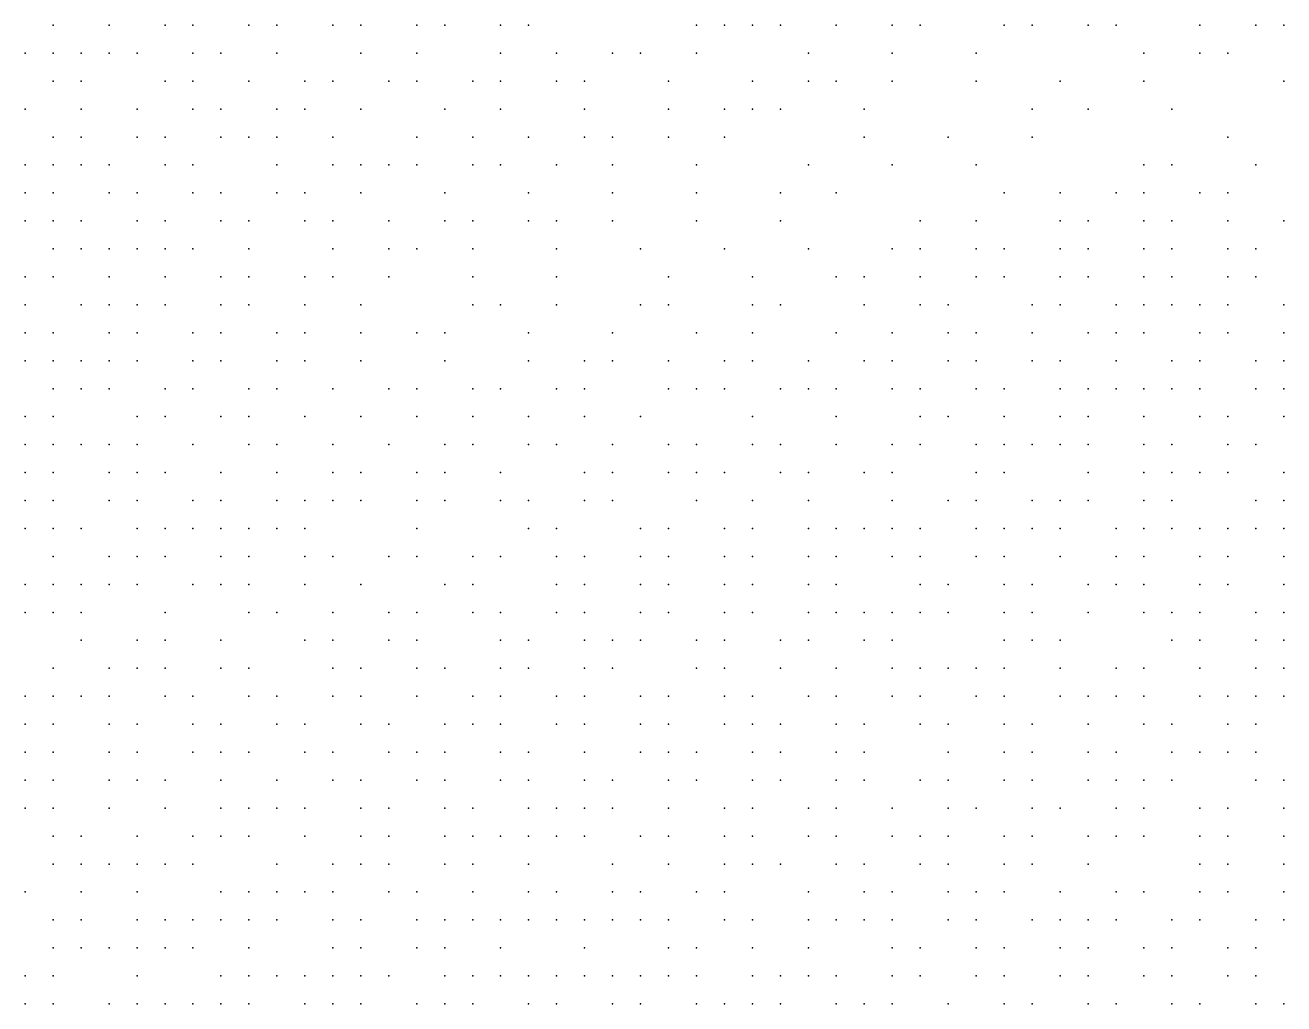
# Model space of a CAD drawing. Extents: x 429 to 793, y 817 to 1241.
# Drawn here: x 543.98 to 576.83, y 896.91 to 922.46 of the extents above; entities that cross this region are included whole.
import ezdxf

# ---------------------------------------------------------------- set-up
doc = ezdxf.new("R2010")
doc.units = 0

msp = doc.modelspace()

# ---------------------------------------------------------------- linework, layer by layer
for p in [(544.71, 922.46, 198.933), (546.17, 922.46, 199.535), (547.63, 922.46, 200.17), (548.36, 922.46, 200.38), (549.82, 922.46, 200.947), (550.55, 922.46, 201.193), (552.01, 922.46, 201.39), (552.74, 922.46, 201.727), (554.2, 922.46, 201.703), (554.93, 922.46, 201.86), (556.39, 922.46, 202.193), (557.12, 922.46, 202.36), (561.5, 922.46, 202.477), (562.23, 922.46, 202.68), (562.96, 922.46, 202.617), (563.69, 922.46, 202.677), (565.15, 922.46, 203), (566.61, 922.46, 203.25), (567.34, 922.46, 203.48), (569.53, 922.46, 204.39), (570.26, 922.46, 204.68), (571.72, 922.46, 205.373), (572.45, 922.46, 205.66), (574.64, 922.46, 207.205), (576.1, 922.46, 208.542), (576.83, 922.46, 209.083), (543.98, 921.73, 198.18), (544.71, 921.73, 198.357), (545.44, 921.73, 198.797), (546.17, 921.73, 199.11), (546.9, 921.73, 199.48), (548.36, 921.73, 199.963), (549.09, 921.73, 200.19), (550.55, 921.73, 200.557), (552.74, 921.73, 201.295), (554.2, 921.73, 201.43), (556.39, 921.73, 201.68), (557.85, 921.73, 201.845), (559.31, 921.73, 201.97), (560.04, 921.73, 202.117), (561.5, 921.73, 202.263), (564.42, 921.73, 202.75), (566.61, 921.73, 203.403), (568.8, 921.73, 204.247), (573.18, 921.73, 206.26), (574.64, 921.73, 207.59), (575.37, 921.73, 208.405), (544.71, 921, 197.937), (545.44, 921, 198.69), (547.63, 921, 199.433), (548.36, 921, 199.4), (549.82, 921, 200.04), (551.28, 921, 200.54), (552.01, 921, 200.693), (553.47, 921, 200.847), (554.2, 921, 201), (555.66, 921, 201.393), (556.39, 921, 201.245), (557.85, 921, 201.543), (558.58, 921, 201.757), (560.77, 921, 202.02), (562.96, 921, 202.357), (564.42, 921, 202.743), (565.15, 921, 202.947), (566.61, 921, 203.443), (568.8, 921, 204.443), (570.99, 921, 205.27), (573.18, 921, 207.105), (576.83, 921, 209.91), (543.98, 920.27, 197.39), (545.44, 920.27, 197.86), (546.9, 920.27, 198.763), (548.36, 920.27, 199.01), (549.09, 920.27, 199.392), (550.55, 920.27, 199.74), (551.28, 920.27, 200.14), (552.74, 920.27, 200.333), (554.93, 920.27, 200.91), (556.39, 920.27, 200.9), (558.58, 920.27, 201.45), (560.77, 920.27, 201.768), (562.23, 920.27, 202.14), (562.96, 920.27, 202.2), (563.69, 920.27, 202.43), (565.88, 920.27, 203.14), (570.26, 920.27, 205.303), (571.72, 920.27, 206.613), (573.91, 920.27, 207.775), (544.71, 919.54, 197.45), (545.44, 919.54, 197.84), (546.9, 919.54, 198.363), (547.63, 919.54, 198.63), (549.09, 919.54, 199.03), (549.82, 919.54, 199.385), (550.55, 919.54, 199.405), (552.01, 919.54, 199.903), (554.2, 919.54, 200.453), (555.66, 919.54, 200.677), (557.12, 919.54, 200.94), (558.58, 919.54, 201.24), (559.31, 919.54, 201.267), (560.77, 919.54, 201.62), (562.23, 919.54, 201.947), (565.88, 919.54, 203.3), (568.07, 919.54, 204.16), (570.26, 919.54, 205.797), (575.37, 919.54, 209.667), (543.98, 918.81, 196.67), (544.71, 918.81, 197.03), (545.44, 918.81, 197.473), (546.17, 918.81, 197.862), (547.63, 918.81, 198.25), (548.36, 918.81, 198.523), (550.55, 918.81, 199.07), (552.01, 918.81, 199.47), (552.74, 918.81, 199.67), (553.47, 918.81, 199.72), (554.2, 918.81, 199.923), (555.66, 918.81, 200.43), (556.39, 918.81, 200.63), (557.85, 918.81, 200.768), (559.31, 918.81, 200.94), (561.5, 918.81, 201.787), (564.42, 918.81, 202.72), (566.61, 918.81, 203.795), (568.8, 918.81, 204.94), (573.18, 918.81, 208.332), (573.91, 918.81, 208.9), (576.1, 918.81, 210.48), (543.98, 918.08, 196.215), (544.71, 918.08, 196.64), (546.17, 918.08, 197.217), (546.9, 918.08, 197.52), (548.36, 918.08, 198.002), (549.09, 918.08, 198.443), (550.55, 918.08, 198.973), (551.28, 918.08, 198.877), (552.74, 918.08, 199.39), (554.93, 918.08, 199.912), (557.12, 918.08, 200.427), (559.31, 918.08, 200.87), (561.5, 918.08, 201.575), (563.69, 918.08, 202.43), (565.15, 918.08, 203.163), (569.53, 918.08, 205.703), (570.99, 918.08, 206.89), (572.45, 918.08, 208.025), (573.18, 918.08, 208.592), (574.64, 918.08, 209.7), (575.37, 918.08, 210.24), (543.98, 917.35, 195.82), (544.71, 917.35, 196.245), (545.44, 917.35, 196.83), (546.9, 917.35, 197.15), (547.63, 917.35, 197.593), (549.09, 917.35, 198.075), (549.82, 917.35, 198.083), (551.28, 917.35, 198.555), (552.01, 917.35, 198.815), (553.47, 917.35, 199.233), (554.93, 917.35, 199.72), (555.66, 917.35, 199.775), (557.12, 917.35, 200.272), (557.85, 917.35, 200.29), (559.31, 917.35, 200.79), (561.5, 917.35, 201.447), (563.69, 917.35, 202.487), (567.34, 917.35, 204.295), (568.8, 917.35, 205.548), (570.99, 917.35, 206.935), (571.72, 917.35, 207.371), (573.18, 917.35, 208.556), (573.91, 917.35, 209.02), (575.37, 917.35, 210.207), (576.83, 917.35, 211.72), (544.71, 916.62, 195.897), (545.44, 916.62, 196.338), (546.17, 916.62, 196.78), (546.9, 916.62, 196.837), (547.63, 916.62, 197.1), (548.36, 916.62, 197.42), (549.82, 916.62, 198), (552.01, 916.62, 198.52), (553.47, 916.62, 199), (554.2, 916.62, 198.96), (555.66, 916.62, 199.62), (557.85, 916.62, 200.178), (560.04, 916.62, 200.925), (562.23, 916.62, 201.787), (564.42, 916.62, 202.923), (566.61, 916.62, 203.923), (567.34, 916.62, 204.62), (568.8, 916.62, 205.275), (569.53, 916.62, 206.035), (570.99, 916.62, 207.185), (571.72, 916.62, 207.416), (573.18, 916.62, 208.88), (573.91, 916.62, 209.378), (575.37, 916.62, 210.73), (576.1, 916.62, 211.3), (543.98, 915.89, 195.357), (544.71, 915.89, 195.703), (546.17, 915.89, 196.05), (547.63, 915.89, 196.723), (549.09, 915.89, 197.4), (549.82, 915.89, 197.68), (551.28, 915.89, 197.9), (552.01, 915.89, 198.216), (553.47, 915.89, 198.71), (555.66, 915.89, 199.44), (557.85, 915.89, 199.992), (560.77, 915.89, 201.09), (562.96, 915.89, 202.164), (565.15, 915.89, 203.18), (565.88, 915.89, 203.66), (567.34, 915.89, 204.398), (568.8, 915.89, 205.63), (569.53, 915.89, 206.23), (570.99, 915.89, 206.998), (571.72, 915.89, 207.594), (573.18, 915.89, 208.977), (573.91, 915.89, 209.238), (575.37, 915.89, 210.67), (576.1, 915.89, 211.15), (543.98, 915.16, 195.1), (545.44, 915.16, 195.645), (546.17, 915.16, 196.012), (546.9, 915.16, 196.147), (547.63, 915.16, 196.243), (549.09, 915.16, 197.09), (549.82, 915.16, 197.12), (551.28, 915.16, 197.59), (552.74, 915.16, 198.253), (555.66, 915.16, 199.022), (556.39, 915.16, 199.188), (557.85, 915.16, 199.84), (560.04, 915.16, 200.685), (560.77, 915.16, 201.06), (562.96, 915.16, 202.035), (563.69, 915.16, 202.26), (565.88, 915.16, 203.697), (567.34, 915.16, 204.73), (568.07, 915.16, 205.293), (570.26, 915.16, 206.811), (570.99, 915.16, 207.348), (572.45, 915.16, 208.55), (573.18, 915.16, 209.213), (573.91, 915.16, 209.694), (574.64, 915.16, 210.61), (575.37, 915.16, 211.09), (576.83, 915.16, 212.344), (543.98, 914.43, 194.738), (544.71, 914.43, 194.825), (546.17, 914.43, 195.607), (546.9, 914.43, 195.973), (548.36, 914.43, 196.34), (549.09, 914.43, 196.575), (550.55, 914.43, 197.045), (551.28, 914.43, 197.315), (552.74, 914.43, 197.855), (554.2, 914.43, 198.43), (554.93, 914.43, 198.603), (557.12, 914.43, 199.306), (559.31, 914.43, 200.055), (561.5, 914.43, 200.955), (562.96, 914.43, 202.01), (565.15, 914.43, 203.2), (566.61, 914.43, 204.017), (568.07, 914.43, 205.243), (568.8, 914.43, 205.857), (570.26, 914.43, 207.003), (571.72, 914.43, 207.777), (572.45, 914.43, 208.597), (573.18, 914.43, 209.146), (574.64, 914.43, 210.122), (575.37, 914.43, 211.048), (576.83, 914.43, 212.204), (543.98, 913.7, 194.037), (544.71, 913.7, 194.41), (545.44, 913.7, 194.892), (546.17, 913.7, 195.01), (546.9, 913.7, 195.675), (548.36, 913.7, 196.23), (549.09, 913.7, 196.12), (550.55, 913.7, 196.955), (551.28, 913.7, 196.99), (552.74, 913.7, 197.545), (554.93, 913.7, 198.4), (557.12, 913.7, 199.233), (558.58, 913.7, 199.8), (559.31, 913.7, 200.202), (560.77, 913.7, 200.743), (562.23, 913.7, 201.62), (562.96, 913.7, 201.765), (564.42, 913.7, 202.69), (565.88, 913.7, 203.405), (566.61, 913.7, 203.813), (568.07, 913.7, 205.04), (568.8, 913.7, 205.745), (570.26, 913.7, 206.947), (570.99, 913.7, 207.587), (572.45, 913.7, 208.658), (573.91, 913.7, 209.729), (574.64, 913.7, 210.393), (576.1, 913.7, 211.678), (576.83, 913.7, 212.064), (544.71, 912.97, 193.97), (545.44, 912.97, 194.53), (546.17, 912.97, 195.07), (547.63, 912.97, 195.562), (548.36, 912.97, 195.7), (549.82, 912.97, 196.27), (550.55, 912.97, 196.59), (552.01, 912.97, 197.003), (553.47, 912.97, 197.542), (554.2, 912.97, 198.07), (555.66, 912.97, 198.4), (556.39, 912.97, 198.75), (557.85, 912.97, 199.173), (558.58, 912.97, 199.545), (560.77, 912.97, 200.493), (561.5, 912.97, 200.84), (562.23, 912.97, 201.457), (563.69, 912.97, 202.283), (564.42, 912.97, 202.725), (565.15, 912.97, 203.303), (566.61, 912.97, 204.12), (567.34, 912.97, 204.673), (568.8, 912.97, 205.529), (569.53, 912.97, 205.987), (570.99, 912.97, 207.21), (571.72, 912.97, 207.903), (572.45, 912.97, 208.618), (573.18, 912.97, 209.065), (573.91, 912.97, 209.512), (574.64, 912.97, 210.486), (576.1, 912.97, 211.884), (576.83, 912.97, 212.397), (543.98, 912.24, 193.53), (544.71, 912.24, 193.84), (546.9, 912.24, 194.77), (547.63, 912.24, 195.142), (549.09, 912.24, 195.625), (549.82, 912.24, 195.91), (551.28, 912.24, 196.55), (552.74, 912.24, 197.19), (554.2, 912.24, 197.795), (555.66, 912.24, 198.2), (557.12, 912.24, 198.917), (558.58, 912.24, 199.29), (560.04, 912.24, 200.158), (562.96, 912.24, 201.667), (565.15, 912.24, 203.227), (567.34, 912.24, 204.613), (568.07, 912.24, 205.071), (569.53, 912.24, 206.31), (570.99, 912.24, 207.308), (571.72, 912.24, 207.637), (573.18, 912.24, 208.924), (574.64, 912.24, 210.473), (575.37, 912.24, 211.178), (576.83, 912.24, 212.203), (543.98, 911.51, 193.085), (544.71, 911.51, 193.492), (545.44, 911.51, 193.705), (546.17, 911.51, 194.027), (546.9, 911.51, 194.35), (548.36, 911.51, 195.023), (549.82, 911.51, 195.558), (550.55, 911.51, 195.966), (552.01, 911.51, 196.508), (553.47, 911.51, 197.15), (554.93, 911.51, 197.8), (555.66, 911.51, 198.173), (557.12, 911.51, 198.692), (557.85, 911.51, 198.985), (559.31, 911.51, 199.76), (560.77, 911.51, 200.27), (561.5, 911.51, 200.723), (562.96, 911.51, 201.421), (563.69, 911.51, 202.184), (565.15, 911.51, 203.013), (566.61, 911.51, 203.97), (567.34, 911.51, 204.396), (568.8, 911.51, 205.51), (569.53, 911.51, 206.05), (570.26, 911.51, 206.58), (570.99, 911.51, 207.37), (571.72, 911.51, 207.888), (573.18, 911.51, 209.181), (573.91, 911.51, 209.717), (575.37, 911.51, 210.985), (576.1, 911.51, 211.497), (543.98, 910.78, 192.962), (544.71, 910.78, 193.285), (546.17, 910.78, 193.93), (546.9, 910.78, 194.235), (547.63, 910.78, 194.54), (549.09, 910.78, 195.15), (550.55, 910.78, 195.825), (552.01, 910.78, 196.115), (552.74, 910.78, 196.558), (554.2, 910.78, 197.11), (554.93, 910.78, 197.455), (556.39, 910.78, 198.387), (558.58, 910.78, 199.112), (559.31, 910.78, 199.635), (560.77, 910.78, 200.362), (561.5, 910.78, 200.762), (562.23, 910.78, 201.224), (563.69, 910.78, 201.988), (564.42, 910.78, 202.485), (565.88, 910.78, 203.48), (566.61, 910.78, 203.983), (568.8, 910.78, 205.52), (569.53, 910.78, 206.18), (571.72, 910.78, 207.798), (573.18, 910.78, 208.937), (573.91, 910.78, 209.473), (574.64, 910.78, 210.342), (575.37, 910.78, 210.898), (576.83, 910.78, 212.01), (543.98, 910.05, 192.51), (544.71, 910.05, 192.927), (546.17, 910.05, 193.5), (546.9, 910.05, 193.902), (548.36, 910.05, 194.427), (549.09, 910.05, 194.745), (550.55, 910.05, 195.537), (551.28, 910.05, 195.73), (552.01, 910.05, 196.144), (552.74, 910.05, 196.42), (554.2, 910.05, 197.11), (554.93, 910.05, 197.503), (556.39, 910.05, 197.927), (557.12, 910.05, 198.335), (558.58, 910.05, 199), (559.31, 910.05, 199.32), (561.5, 910.05, 200.565), (562.96, 910.05, 201.49), (564.42, 910.05, 202.135), (566.61, 910.05, 203.557), (568.07, 910.05, 204.99), (568.8, 910.05, 205.585), (570.26, 910.05, 206.433), (570.99, 910.05, 207.097), (571.72, 910.05, 207.524), (573.18, 910.05, 208.694), (573.91, 910.05, 209.23), (576.1, 910.05, 211.185), (576.83, 910.05, 211.763), (543.98, 909.32, 191.89), (544.71, 909.32, 192.38), (545.44, 909.32, 193.07), (546.9, 909.32, 193.705), (547.63, 909.32, 194.023), (548.36, 909.32, 194.34), (549.09, 909.32, 194.688), (549.82, 909.32, 194.615), (550.55, 909.32, 194.97), (551.28, 909.32, 195.325), (554.2, 909.32, 196.735), (557.12, 909.32, 197.99), (557.85, 909.32, 198.403), (560.04, 909.32, 199.868), (560.77, 909.32, 200.023), (562.23, 909.32, 201.023), (562.96, 909.32, 201.472), (564.42, 909.32, 202.508), (565.15, 909.32, 202.76), (565.88, 909.32, 203.317), (566.61, 909.32, 203.875), (567.34, 909.32, 204.172), (568.8, 909.32, 205.314), (569.53, 909.32, 205.77), (570.26, 909.32, 206.16), (570.99, 909.32, 207.086), (572.45, 909.32, 208.158), (573.18, 909.32, 208.489), (573.91, 909.32, 209.465), (574.64, 909.32, 209.936), (575.37, 909.32, 210.361), (576.1, 909.32, 210.939), (576.83, 909.32, 212.067), (544.71, 908.59, 191.79), (546.17, 908.59, 192.487), (546.9, 908.59, 192.825), (547.63, 908.59, 193.357), (549.09, 908.59, 194.392), (549.82, 908.59, 194.21), (551.28, 908.59, 194.92), (552.01, 908.59, 195.64), (553.47, 908.59, 196.36), (554.2, 908.59, 196.824), (555.66, 908.59, 197.447), (556.39, 908.59, 197.73), (557.85, 908.59, 198.442), (558.58, 908.59, 198.973), (560.04, 908.59, 199.632), (560.77, 908.59, 200.097), (562.23, 908.59, 200.79), (562.96, 908.59, 201.447), (564.42, 908.59, 202.267), (565.15, 908.59, 202.5), (566.61, 908.59, 203.485), (567.34, 908.59, 203.908), (568.8, 908.59, 205.051), (569.53, 908.59, 205.375), (570.99, 908.59, 207.008), (572.45, 908.59, 208.206), (573.18, 908.59, 208.663), (574.64, 908.59, 209.783), (575.37, 908.59, 210.483), (576.83, 908.59, 211.82), (543.98, 907.86, 191.493), (544.71, 907.86, 191.62), (545.44, 907.86, 192.102), (546.17, 907.86, 192.295), (546.9, 907.86, 192.655), (548.36, 907.86, 193.383), (549.09, 907.86, 193.667), (549.82, 907.86, 194.293), (551.28, 907.86, 194.932), (552.74, 907.86, 195.699), (554.93, 907.86, 196.643), (555.66, 907.86, 196.927), (557.85, 907.86, 198.357), (558.58, 907.86, 198.737), (560.04, 907.86, 199.395), (560.77, 907.86, 199.86), (562.23, 907.86, 200.54), (562.96, 907.86, 201.187), (564.42, 907.86, 202.24), (565.15, 907.86, 202.742), (567.34, 907.86, 204.2), (568.07, 907.86, 204.787), (569.53, 907.86, 205.665), (570.26, 907.86, 206.24), (571.72, 907.86, 207.465), (572.45, 907.86, 207.923), (573.18, 907.86, 208.38), (574.64, 907.86, 209.697), (575.37, 907.86, 210.227), (576.83, 907.86, 211.351), (543.98, 907.13, 190.963), (544.71, 907.13, 191.09), (545.44, 907.13, 191.572), (547.63, 907.13, 193.015), (549.82, 907.13, 193.833), (550.55, 907.13, 194), (552.01, 907.13, 195.038), (553.47, 907.13, 195.793), (554.2, 907.13, 195.935), (555.66, 907.13, 196.785), (556.39, 907.13, 197.21), (557.85, 907.13, 198.09), (558.58, 907.13, 198.663), (560.04, 907.13, 199.46), (560.77, 907.13, 199.812), (562.23, 907.13, 200.775), (562.96, 907.13, 201.26), (564.42, 907.13, 201.98), (565.15, 907.13, 202.535), (565.88, 907.13, 203.09), (566.61, 907.13, 203.572), (567.34, 907.13, 203.907), (568.07, 907.13, 204.69), (569.53, 907.13, 205.355), (570.26, 907.13, 205.93), (571.72, 907.13, 207.276), (573.18, 907.13, 208.087), (573.91, 907.13, 208.91), (574.64, 907.13, 209.44), (576.1, 907.13, 210.757), (576.83, 907.13, 211.376), (545.44, 906.4, 191.45), (546.9, 906.4, 192.17), (547.63, 906.4, 192.53), (549.09, 906.4, 193.265), (551.28, 906.4, 194.197), (552.01, 906.4, 194.7), (553.47, 906.4, 195.727), (554.2, 906.4, 195.945), (556.39, 906.4, 197.368), (557.12, 906.4, 197.525), (558.58, 906.4, 198.397), (559.31, 906.4, 198.573), (560.04, 906.4, 199.335), (561.5, 906.4, 200.04), (562.23, 906.4, 200.525), (563.69, 906.4, 201.204), (564.42, 906.4, 201.697), (565.88, 906.4, 202.65), (566.61, 906.4, 203.278), (569.53, 906.4, 205.045), (570.26, 906.4, 205.826), (570.99, 906.4, 206.172), (573.91, 906.4, 208.393), (574.64, 906.4, 208.993), (576.1, 906.4, 210.5), (576.83, 906.4, 211.14), (544.71, 905.67, 190.92), (546.17, 905.67, 191.363), (546.9, 905.67, 192.015), (547.63, 905.67, 192), (549.09, 905.67, 193.133), (549.82, 905.67, 193.515), (552.01, 905.67, 194.393), (552.74, 905.67, 194.897), (554.2, 905.67, 195.757), (554.93, 905.67, 196.193), (556.39, 905.67, 196.788), (557.12, 905.67, 197.235), (558.58, 905.67, 198.13), (559.31, 905.67, 198.767), (561.5, 905.67, 199.923), (562.23, 905.67, 200.393), (563.69, 905.67, 201.413), (565.15, 905.67, 201.961), (566.61, 905.67, 203.32), (567.34, 905.67, 203.895), (568.07, 905.67, 204.305), (568.8, 905.67, 204.47), (569.53, 905.67, 205.29), (570.99, 905.67, 206.237), (572.45, 905.67, 207.219), (573.18, 905.67, 208.1), (574.64, 905.67, 209.3), (576.1, 905.67, 210.396), (576.83, 905.67, 210.716), (543.98, 904.94, 190), (544.71, 904.94, 190.375), (545.44, 904.94, 190.75), (546.17, 904.94, 190.732), (547.63, 904.94, 192.01), (548.36, 904.94, 192.52), (549.82, 904.94, 193.197), (550.55, 904.94, 193.42), (552.01, 904.94, 194.243), (552.74, 904.94, 194.686), (554.2, 904.94, 195.417), (555.66, 904.94, 196.468), (556.39, 904.94, 196.725), (557.85, 904.94, 197.81), (558.58, 904.94, 197.988), (560.04, 904.94, 198.817), (560.77, 904.94, 199.453), (562.23, 904.94, 200.428), (562.96, 904.94, 200.638), (564.42, 904.94, 201.678), (565.15, 904.94, 202.225), (566.61, 904.94, 203.003), (567.34, 904.94, 203.648), (568.8, 904.94, 204.633), (569.53, 904.94, 204.96), (570.99, 904.94, 206.071), (571.72, 904.94, 206.352), (572.45, 904.94, 206.926), (573.18, 904.94, 207.854), (574.64, 904.94, 208.596), (575.37, 904.94, 209.624), (576.1, 904.94, 210.042), (576.83, 904.94, 210.292), (543.98, 904.21, 189.745), (544.71, 904.21, 189.965), (546.17, 904.21, 191.12), (546.9, 904.21, 191.515), (548.36, 904.21, 192.157), (549.09, 904.21, 192.303), (550.55, 904.21, 193.092), (551.28, 904.21, 193.53), (552.74, 904.21, 194.339), (553.47, 904.21, 194.782), (554.93, 904.21, 195.66), (555.66, 904.21, 196.257), (556.39, 904.21, 196.565), (557.85, 904.21, 197.49), (558.58, 904.21, 197.668), (560.04, 904.21, 198.662), (560.77, 904.21, 199.16), (562.23, 904.21, 199.985), (562.96, 904.21, 200.558), (563.69, 904.21, 201.015), (565.15, 904.21, 201.745), (565.88, 904.21, 202.137), (567.34, 904.21, 203.252), (568.07, 904.21, 203.817), (569.53, 904.21, 204.63), (570.26, 904.21, 205.26), (571.72, 904.21, 206.519), (573.18, 904.21, 207.679), (573.91, 904.21, 208.384), (575.37, 904.21, 209.186), (576.1, 904.21, 209.604), (543.98, 903.48, 189.327), (544.71, 903.48, 189.585), (546.17, 903.48, 190.36), (546.9, 903.48, 190.755), (548.36, 903.48, 191.545), (549.09, 903.48, 191.94), (549.82, 903.48, 192.477), (551.28, 903.48, 193.148), (552.01, 903.48, 193.663), (553.47, 903.48, 194.435), (554.2, 903.48, 194.878), (554.93, 903.48, 195.32), (556.39, 903.48, 196.553), (557.12, 903.48, 196.817), (558.58, 903.48, 197.635), (560.04, 903.48, 198.314), (560.77, 903.48, 198.827), (561.5, 903.48, 199.498), (562.96, 903.48, 200.49), (563.69, 903.48, 200.695), (565.15, 903.48, 201.82), (565.88, 903.48, 202.37), (568.07, 903.48, 203.75), (569.53, 903.48, 204.783), (570.26, 903.48, 204.908), (571.72, 903.48, 206.167), (572.45, 903.48, 206.973), (573.91, 903.48, 208.158), (574.64, 903.48, 208.234), (575.37, 903.48, 208.748), (576.1, 903.48, 209.165), (543.98, 902.75, 188.927), (544.71, 902.75, 189.443), (546.17, 902.75, 190.116), (546.9, 902.75, 190.672), (547.63, 902.75, 190.828), (549.09, 902.75, 191.976), (550.55, 902.75, 192.65), (552.01, 902.75, 193.3), (552.74, 902.75, 193.89), (554.2, 902.75, 194.967), (554.93, 902.75, 195.429), (556.39, 902.75, 195.847), (557.12, 902.75, 196.463), (558.58, 902.75, 197.468), (559.31, 902.75, 197.981), (560.77, 902.75, 198.996), (561.5, 902.75, 199.165), (562.96, 902.75, 200.17), (563.69, 902.75, 200.72), (565.15, 902.75, 201.505), (565.88, 902.75, 202.055), (567.34, 902.75, 203.121), (568.07, 902.75, 203.402), (569.53, 902.75, 204.435), (570.26, 902.75, 205.185), (571.72, 902.75, 206.092), (572.45, 902.75, 206.798), (573.18, 902.75, 207.206), (573.91, 902.75, 207.72), (576.1, 902.75, 209.583), (576.83, 902.75, 210.084), (543.98, 902.02, 188.385), (544.71, 902.02, 188.772), (546.17, 902.02, 189.716), (547.63, 902.02, 190.774), (549.09, 902.02, 191.599), (549.82, 902.02, 192.012), (550.55, 902.02, 192.287), (551.28, 902.02, 192.823), (552.74, 902.02, 193.713), (553.47, 902.02, 194.163), (554.93, 902.02, 194.722), (555.66, 902.02, 195.185), (557.12, 902.02, 196.11), (557.85, 902.02, 196.622), (558.58, 902.02, 197.135), (559.31, 902.02, 197.647), (560.77, 902.02, 198.662), (562.23, 902.02, 199.262), (562.96, 902.02, 199.777), (564.42, 902.02, 200.955), (565.15, 902.02, 201.19), (566.61, 902.02, 202.431), (568.07, 902.02, 203.055), (568.8, 902.02, 203.588), (570.26, 902.02, 205.088), (570.99, 902.02, 205.463), (572.45, 902.02, 206.269), (573.18, 902.02, 206.798), (574.64, 902.02, 207.856), (575.37, 902.02, 208.727), (576.83, 902.02, 209.562), (544.71, 901.29, 188.331), (545.44, 901.29, 188.723), (546.9, 901.29, 189.833), (548.36, 901.29, 190.383), (549.09, 901.29, 191.129), (549.82, 901.29, 191.623), (551.28, 901.29, 192.495), (552.74, 901.29, 193.247), (553.47, 901.29, 193.847), (554.93, 901.29, 194.463), (555.66, 901.29, 195.236), (556.39, 901.29, 195.703), (557.12, 901.29, 196.213), (557.85, 901.29, 196.52), (558.58, 901.29, 197.135), (560.04, 901.29, 197.88), (560.77, 901.29, 198.55), (562.23, 901.29, 199.383), (562.96, 901.29, 199.913), (564.42, 901.29, 200.875), (565.15, 901.29, 201.425), (566.61, 901.29, 202.116), (567.34, 901.29, 202.708), (568.07, 901.29, 203.24), (569.53, 901.29, 204.24), (570.26, 901.29, 204.74), (571.72, 901.29, 205.374), (572.45, 901.29, 205.815), (573.18, 901.29, 206.344), (574.64, 901.29, 207.965), (575.37, 901.29, 208.637), (576.83, 901.29, 209.544), (544.71, 900.56, 188.287), (545.44, 900.56, 188.707), (546.17, 900.56, 189.127), (546.9, 900.56, 189.407), (547.63, 900.56, 189.957), (548.36, 900.56, 190.543), (550.55, 900.56, 191.62), (552.01, 900.56, 192.53), (552.74, 900.56, 192.833), (553.47, 900.56, 193.433), (554.93, 900.56, 194.565), (555.66, 900.56, 194.829), (557.12, 900.56, 195.807), (559.31, 900.56, 197.34), (560.77, 900.56, 198.353), (562.23, 900.56, 198.99), (562.96, 900.56, 199.52), (563.69, 900.56, 200.05), (565.15, 900.56, 201.11), (565.88, 900.56, 201.643), (567.34, 900.56, 202.345), (568.07, 900.56, 202.878), (569.53, 900.56, 204.047), (570.26, 900.56, 204.478), (571.72, 900.56, 205.541), (574.64, 900.56, 207.62), (575.37, 900.56, 208.291), (576.83, 900.56, 209.108), (543.98, 899.83, 187.458), (545.44, 899.83, 188.27), (546.9, 899.83, 189.11), (549.09, 899.83, 190.643), (549.82, 899.83, 190.783), (550.55, 899.83, 191.2), (551.28, 899.83, 191.655), (552.01, 899.83, 192.11), (553.47, 899.83, 193.02), (554.2, 899.83, 193.535), (555.66, 899.83, 194.423), (557.12, 899.83, 195.4), (557.85, 899.83, 195.91), (559.31, 899.83, 196.93), (560.04, 899.83, 197.445), (561.5, 899.83, 198.475), (562.23, 899.83, 199.122), (564.42, 899.83, 200.247), (565.88, 899.83, 201.28), (566.61, 899.83, 201.812), (568.07, 899.83, 202.717), (568.8, 899.83, 203.281), (569.53, 899.83, 203.582), (570.99, 899.83, 204.642), (572.45, 899.83, 205.89), (573.18, 899.83, 206.419), (574.64, 899.83, 207.166), (575.37, 899.83, 207.792), (576.83, 899.83, 208.672), (544.71, 899.1, 187.556), (545.44, 899.1, 187.792), (546.9, 899.1, 188.661), (547.63, 899.1, 189.083), (548.36, 899.1, 189.647), (549.09, 899.1, 190.203), (549.82, 899.1, 190.76), (550.55, 899.1, 191.283), (552.01, 899.1, 192.128), (552.74, 899.1, 192.59), (554.2, 899.1, 193.32), (554.93, 899.1, 193.893), (555.66, 899.1, 194.467), (556.39, 899.1, 194.595), (557.12, 899.1, 195.275), (557.85, 899.1, 195.992), (558.58, 899.1, 196.49), (559.31, 899.1, 197.003), (560.04, 899.1, 197.295), (560.77, 899.1, 197.921), (562.23, 899.1, 198.678), (562.96, 899.1, 199.385), (564.42, 899.1, 199.905), (565.15, 899.1, 200.595), (565.88, 899.1, 201.107), (566.61, 899.1, 201.62), (568.07, 899.1, 202.686), (568.8, 899.1, 202.919), (570.26, 899.1, 203.746), (570.99, 899.1, 204.276), (571.72, 899.1, 204.809), (572.45, 899.1, 205.341), (573.91, 899.1, 206.603), (574.64, 899.1, 206.916), (576.1, 899.1, 207.796), (576.83, 899.1, 208.666), (544.71, 898.37, 187.106), (545.44, 898.37, 187.345), (546.17, 898.37, 187.768), (546.9, 898.37, 188.637), (547.63, 898.37, 189.059), (548.36, 898.37, 189.482), (549.82, 898.37, 190.32), (552.01, 898.37, 191.698), (552.74, 898.37, 192.16), (554.2, 898.37, 193.105), (554.93, 898.37, 193.47), (556.39, 898.37, 194.723), (558.58, 898.37, 196.05), (560.77, 898.37, 197.477), (561.5, 898.37, 198.103), (562.96, 898.37, 199.042), (564.42, 898.37, 200.083), (566.61, 898.37, 201.277), (567.34, 898.37, 201.79), (568.8, 898.37, 202.85), (569.53, 898.37, 203.38), (570.99, 898.37, 204.442), (571.72, 898.37, 204.975), (573.18, 898.37, 206.04), (573.91, 898.37, 206.48), (575.37, 898.37, 207.36), (576.1, 898.37, 207.8), (543.98, 897.64, 186.027), (544.71, 897.64, 186.593), (546.9, 897.64, 187.72), (549.09, 897.64, 189.458), (549.82, 897.64, 189.88), (550.55, 897.64, 190.342), (551.28, 897.64, 190.805), (552.01, 897.64, 191.268), (552.74, 897.64, 191.807), (553.47, 897.64, 192.202), (554.93, 897.64, 193.147), (555.66, 897.64, 193.62), (556.39, 897.64, 194.117), (557.12, 897.64, 194.615), (557.85, 897.64, 195.113), (558.58, 897.64, 195.707), (559.31, 897.64, 196.122), (560.04, 897.64, 196.635), (560.77, 897.64, 197.147), (561.5, 897.64, 197.66), (562.96, 897.64, 198.7), (563.69, 897.64, 198.833), (564.42, 897.64, 199.867), (565.15, 897.64, 200.12), (566.61, 897.64, 200.89), (567.34, 897.64, 201.383), (568.8, 897.64, 202.41), (569.53, 897.64, 202.94), (570.99, 897.64, 204.141), (571.72, 897.64, 204.257), (573.18, 897.64, 205.562), (573.91, 897.64, 205.992), (575.37, 897.64, 206.896), (576.1, 897.64, 207.3), (543.98, 896.91, 185.553), (544.71, 896.91, 186.403), (546.17, 896.91, 187.25), (546.9, 896.91, 187.87), (547.63, 896.91, 188.1), (548.36, 896.91, 188.64), (549.09, 896.91, 189.42), (549.82, 896.91, 189.87), (551.28, 896.91, 190.672), (552.01, 896.91, 191.253), (552.74, 896.91, 191.33), (554.2, 896.91, 192.666), (554.93, 896.91, 193.123), (555.66, 896.91, 193.75), (557.12, 896.91, 194.5), (557.85, 896.91, 195.12), (559.31, 896.91, 195.9), (560.04, 896.91, 196.654), (561.5, 896.91, 197.667), (562.23, 896.91, 197.925), (562.96, 896.91, 198.445), (563.69, 896.91, 198.965), (565.15, 896.91, 199.99), (565.88, 896.91, 200.483), (566.61, 896.91, 200.975), (568.07, 896.91, 201.97), (569.53, 896.91, 202.5), (570.26, 896.91, 203.146), (571.72, 896.91, 204.373), (572.45, 896.91, 204.59), (573.91, 896.91, 205.944), (574.64, 896.91, 206.396), (576.1, 896.91, 207.42), (576.83, 896.91, 207.54)]:
    msp.add_point(p)

doc.saveas('drawing.dxf')
